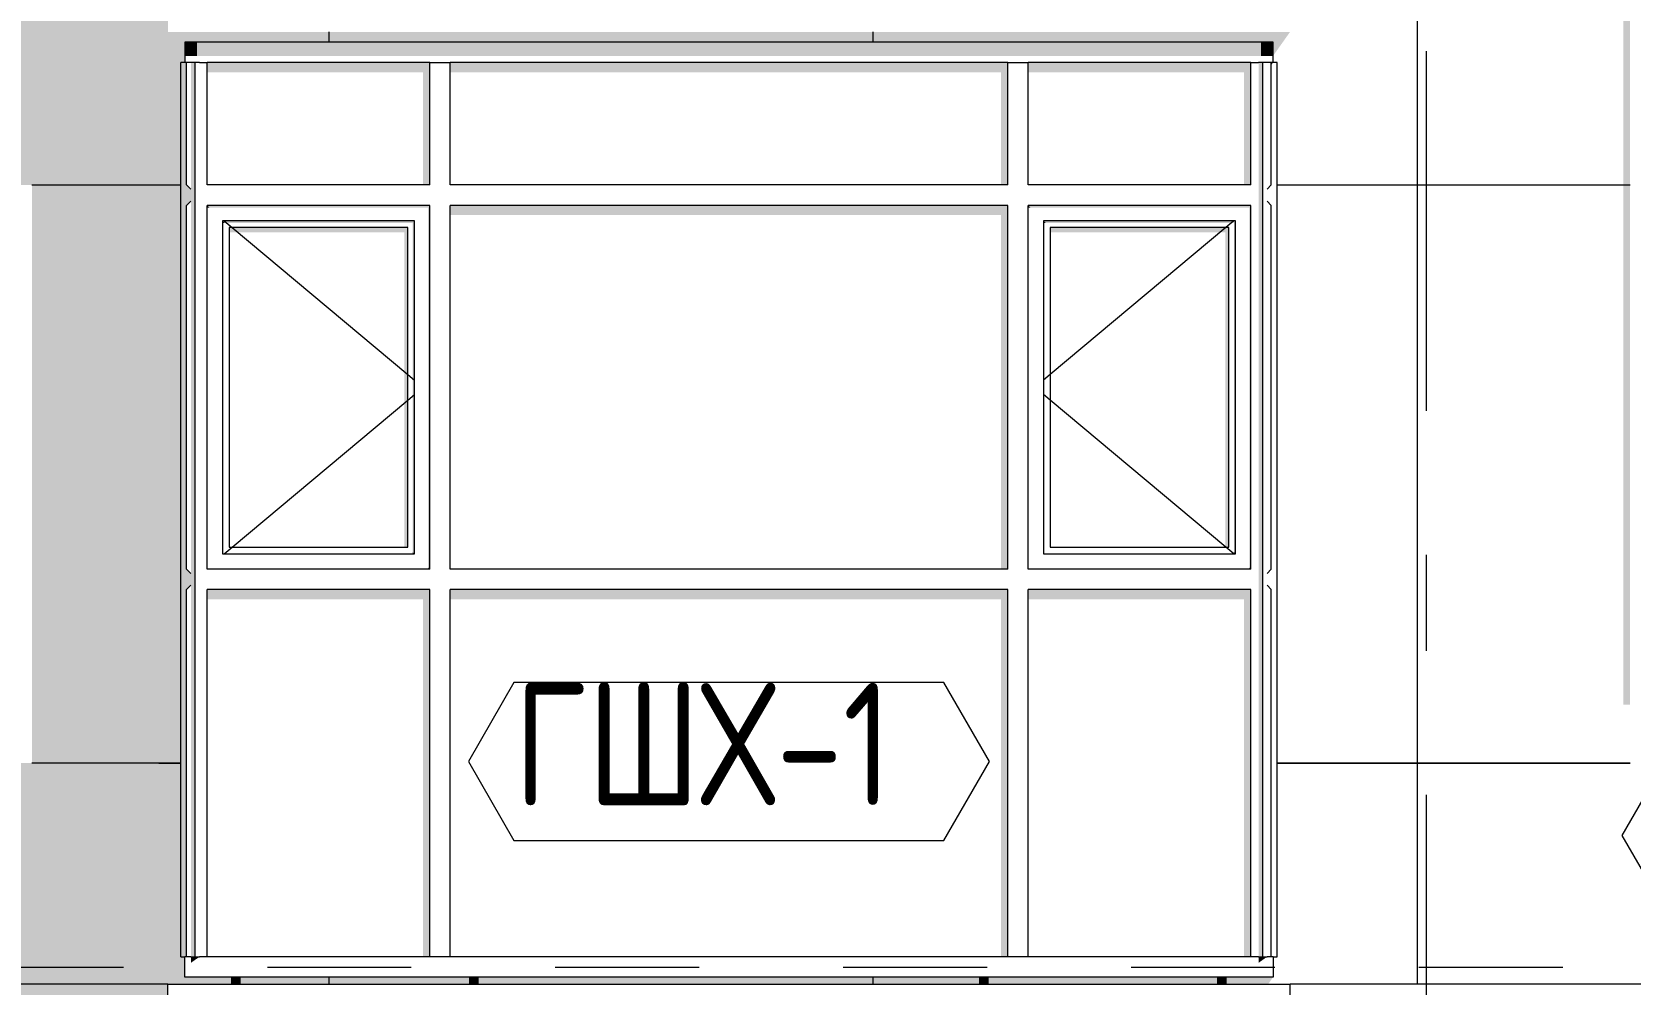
# Model space of a CAD drawing. Header units: millimetres. Extents: x 18162 to 7085488, y 72188 to 247925.
# Drawn here: x 4818840 to 4823540, y 88787 to 91587 of the extents above; entities that cross this region are included whole.
import ezdxf
from ezdxf.enums import TextEntityAlignment as Align

# ---------------------------------------------------------------- set-up
doc = ezdxf.new("R2010")
doc.units = ezdxf.units.MM
doc.header["$MEASUREMENT"] = 0
doc.linetypes.add('Dashed', pattern=[423.333333, 211.666667, -211.666667])
doc.linetypes.add('Double Dashed', pattern=[1093.611073, 529.166651, -211.666656, 141.111112, -211.666656])
for name, color, linetype in [('Finish - Wall', 7, 'Continuous'), ('Interior - Stair & Railing', 7, 'Continuous'), ('Structural - Bearing', 7, 'Continuous'), ('Structural - Grid', 7, 'Continuous')]:
    doc.layers.add(name, color=color, linetype=linetype)
doc.styles.add('GENERATED_STYLE_3', font='', dxfattribs={"width": 0.8})
doc.styles.get('GENERATED_STYLE_3').set_extended_font_data('ISOCPEUR MON')

# ---------------------------------------------------------------- blocks, each defined once
blk = doc.blocks.new('*X1968', base_point=(4860813, 82836.7))
at = {"layer": 'Structural - Bearing', "color": 8, "linetype": 'Continuous', "lineweight": 13}
for p, q in [((4822913, 91736.7), (4822913, 89436.7)), ((4819713, 91586.7), (4819713, 91556.7)), ((4821313, 91586.7), (4821313, 91556.7)), ((4818839.5, 91136.7), (4819213, 91136.7)), ((4819213, 91136.7), (4819277.1, 91136.7)), ((4822501.9, 91136.7), (4822913, 91136.7)), ((4822913, 91136.7), (4823539.5, 91136.7)), ((4819213, 89436.7), (4818839.5, 89436.7)), ((4819277.1, 89436.7), (4819213, 89436.7)), ((4819213, 89436.7), (4819277.1, 89436.7)), ((4822913, 89436.7), (4822501.9, 89436.7)), ((4822501.9, 89436.7), (4822913, 89436.7)), ((4822913, 89436.7), (4823539.5, 89436.7)), ((4822913, 89436.7), (4822913, 88836.7)), ((4823539.5, 89436.7), (4822913, 89436.7)), ((4822913, 88836.7), (4822913, 88786.7))]:
    blk.add_line(p, q, dxfattribs=at)
blk = doc.blocks.new('*X1972', base_point=(4860813, 82836.7))
at = {"layer": 'Structural - Bearing', "color": 8, "linetype": 'Continuous', "lineweight": 13}
blk.add_line((4819713, 88806.7), (4819713, 88786.7), dxfattribs=at)
blk = doc.blocks.new('*X1973', base_point=(4860813, 82836.7))
at = {"layer": 'Structural - Bearing', "color": 8, "linetype": 'Continuous', "lineweight": 13}
blk.add_line((4821313, 88806.7), (4821313, 88786.7), dxfattribs=at)
blk = doc.blocks.new('Label_72_3', base_point=(4824339.5, 88989.7))
at = {"color": 13, "linetype": 'Continuous', "lineweight": 13, "flags": 128}
blk.add_lwpolyline([(4823515.6, 89224), (4823649.7, 88991.7), (4825029.3, 88991.7), (4825163.4, 89224), (4825029.3, 89456.2), (4823649.7, 89456.2)], close=True, dxfattribs=at)
at = {"color": 13, "lineweight": 13, "insert": (4823649.7, 89455.5), "char_height": 360, "attachment_point": 1, "style": 'GENERATED_STYLE_3'}
blk.add_mtext('\\A1;{\\pql;\\pt0,253000;\\fISOCPEUR MON|b0|i0|c0|p0;\\W0.800000;Ц-16-3\\fISOCPEUR MON|b0|i0|c0|p0;\\W0.800000;\\A1{\\H.66x;\\S^  ;}\\fISOCPEUR MON|b0|i0|c0|p0;\\W0.800000;\\fISOCPEUR MON|b0|i0|c0|p0;\\W0.800000;\\A1{\\H.66x;\\S^  ;}\\fISOCPEUR MON|b0|i0|c0|p0;\\W0.800000; \\fISOCPEUR MON|b0|i0|c0|p0;\\W0.800000;\\fISOCPEUR MON|b0|i0|c0|p0;\\W0.800000;\\fISOCPEUR MON|b0|i0|c0|p0;\\W0.800000;\\fISOCPEUR MON|b0|i0|c0|p0;\\W0.800000;\\fISOCPEUR MON|b0|i0|c0|p0;\\W0.800000;\\fISOCPEUR MON|b0|i0|c0|p0;\\W0.800000;\\fISOCPEUR MON|b0|i0|c0|p0;\\W0.800000;\\fISOCPEUR MON|b0|i0|c0|p0;\\W0.800000;\\fISOCPEUR MON|b0|i0|c0|p0;\\W0.800000;\\fISOCPEUR MON|b0|i0|c0|p0;\\W0.800000;\\fISOCPEUR MON|b0|i0|c0|p0;\\W0.800000;\\fISOCPEUR MON|b0|i0|c0|p0;\\W0.800000;\\fISOCPEUR MON|b0|i0|c0|p0;\\W0.800000;\\fISOCPEUR MON|b0|i0|c0|p0;\\W0.800000;\\fISOCPEUR MON|b0|i0|c0|p0;\\W0.800000;\\fISOCPEUR MON|b0|i0|c0|p0;\\W0.800000;\\fISOCPEUR MON|b0|i0|c0|p0;\\W0.800000;\\fISOCPEUR MON|b0|i0|c0|p0;\\W0.800000;\\fISOCPEUR MON|b0|i0|c0|p0;\\W0.800000;\\fISOCPEUR MON|b0|i0|c0|p0;\\W0.800000;\\fISOCPEUR MON|b0|i0|c0|p0;\\W0.800000;\\fISOCPEUR MON|b0|i0|c0|p0;\\W0.800000;\\fISOCPEUR MON|b0|i0|c0|p0;\\W0.800000;\\fISOCPEUR MON|b0|i0|c0|p0;\\W0.800000;\\fISOCPEUR MON|b0|i0|c0|p0;\\W0.800000;\\fISOCPEUR MON|b0|i0|c0|p0;\\W0.800000;\\fISOCPEUR MON|b0|i0|c0|p0;\\W0.800000;\\fISOCPEUR MON|b0|i0|c0|p0;\\W0.800000;\\fISOCPEUR MON|b0|i0|c0|p0;\\W0.800000;\\fISOCPEUR MON|b0|i0|c0|p0;\\W0.800000;\\fISOCPEUR MON|b0|i0|c0|p0;\\W0.800000;\\fISOCPEUR MON|b0|i0|c0|p0;\\W0.800000;\\fISOCPEUR MON|b0|i0|c0|p0;\\W0.800000;\\fISOCPEUR MON|b0|i0|c0|p0;\\W0.800000;\\fISOCPEUR MON|b0|i0|c0|p0;\\W0.800000;\\fISOCPEUR MON|b0|i0|c0|p0;\\W0.800000;\\fISOCPEUR MON|b0|i0|c0|p0;\\W0.800000;\\fISOCPEUR MON|b0|i0|c0|p0;\\W0.800000;\\fISOCPEUR MON|b0|i0|c0|p0;\\W0.800000;\\fISOCPEUR MON|b0|i0|c0|p0;\\W0.800000;\\fISOCPEUR MON|b0|i0|c0|p0;\\W0.800000;\\fISOCPEUR MON|b0|i0|c0|p0;\\W0.800000;\\fISOCPEUR MON|b0|i0|c0|p0;\\W0.800000;}', dxfattribs=at)
blk = doc.blocks.new('Label_84_3', base_point=(4820889.5, 89206.7))
at = {"color": 13, "linetype": 'Continuous', "lineweight": 13, "flags": 128}
blk.add_lwpolyline([(4820123.1, 89440.9), (4820257.2, 89208.7), (4821521.8, 89208.7), (4821655.9, 89440.9), (4821521.8, 89673.2), (4820257.2, 89673.2)], close=True, dxfattribs=at)
at = {"color": 13, "lineweight": 13, "insert": (4820257.2, 89672.5), "char_height": 360, "attachment_point": 1, "style": 'GENERATED_STYLE_3'}
blk.add_mtext('\\A1;{\\pql;\\pt0,253000;\\fISOCPEUR MON|b0|i0|c0|p0;\\W0.800000;ГШХ-1\\fISOCPEUR MON|b0|i0|c0|p0;\\W0.800000;\\A1{\\H.66x;\\S^  ;}\\fISOCPEUR MON|b0|i0|c0|p0;\\W0.800000;\\fISOCPEUR MON|b0|i0|c0|p0;\\W0.800000;\\A1{\\H.66x;\\S^  ;}\\fISOCPEUR MON|b0|i0|c0|p0;\\W0.800000; \\fISOCPEUR MON|b0|i0|c0|p0;\\W0.800000;\\fISOCPEUR MON|b0|i0|c0|p0;\\W0.800000;\\fISOCPEUR MON|b0|i0|c0|p0;\\W0.800000;\\fISOCPEUR MON|b0|i0|c0|p0;\\W0.800000;\\fISOCPEUR MON|b0|i0|c0|p0;\\W0.800000;\\fISOCPEUR MON|b0|i0|c0|p0;\\W0.800000;\\fISOCPEUR MON|b0|i0|c0|p0;\\W0.800000;\\fISOCPEUR MON|b0|i0|c0|p0;\\W0.800000;\\fISOCPEUR MON|b0|i0|c0|p0;\\W0.800000;\\fISOCPEUR MON|b0|i0|c0|p0;\\W0.800000;\\fISOCPEUR MON|b0|i0|c0|p0;\\W0.800000;\\fISOCPEUR MON|b0|i0|c0|p0;\\W0.800000;\\fISOCPEUR MON|b0|i0|c0|p0;\\W0.800000;\\fISOCPEUR MON|b0|i0|c0|p0;\\W0.800000;\\fISOCPEUR MON|b0|i0|c0|p0;\\W0.800000;\\fISOCPEUR MON|b0|i0|c0|p0;\\W0.800000;\\fISOCPEUR MON|b0|i0|c0|p0;\\W0.800000;\\fISOCPEUR MON|b0|i0|c0|p0;\\W0.800000;\\fISOCPEUR MON|b0|i0|c0|p0;\\W0.800000;\\fISOCPEUR MON|b0|i0|c0|p0;\\W0.800000;\\fISOCPEUR MON|b0|i0|c0|p0;\\W0.800000;\\fISOCPEUR MON|b0|i0|c0|p0;\\W0.800000;\\fISOCPEUR MON|b0|i0|c0|p0;\\W0.800000;\\fISOCPEUR MON|b0|i0|c0|p0;\\W0.800000;\\fISOCPEUR MON|b0|i0|c0|p0;\\W0.800000;\\fISOCPEUR MON|b0|i0|c0|p0;\\W0.800000;\\fISOCPEUR MON|b0|i0|c0|p0;\\W0.800000;\\fISOCPEUR MON|b0|i0|c0|p0;\\W0.800000;\\fISOCPEUR MON|b0|i0|c0|p0;\\W0.800000;\\fISOCPEUR MON|b0|i0|c0|p0;\\W0.800000;\\fISOCPEUR MON|b0|i0|c0|p0;\\W0.800000;\\fISOCPEUR MON|b0|i0|c0|p0;\\W0.800000;\\fISOCPEUR MON|b0|i0|c0|p0;\\W0.800000;\\fISOCPEUR MON|b0|i0|c0|p0;\\W0.800000;\\fISOCPEUR MON|b0|i0|c0|p0;\\W0.800000;\\fISOCPEUR MON|b0|i0|c0|p0;\\W0.800000;\\fISOCPEUR MON|b0|i0|c0|p0;\\W0.800000;\\fISOCPEUR MON|b0|i0|c0|p0;\\W0.800000;\\fISOCPEUR MON|b0|i0|c0|p0;\\W0.800000;\\fISOCPEUR MON|b0|i0|c0|p0;\\W0.800000;\\fISOCPEUR MON|b0|i0|c0|p0;\\W0.800000;\\fISOCPEUR MON|b0|i0|c0|p0;\\W0.800000;\\fISOCPEUR MON|b0|i0|c0|p0;\\W0.800000;}', dxfattribs=at)
blk = doc.blocks.new('Standard grid marker[370]_3', base_point=(4822939.5, 142836.7))
at = {"layer": 'Structural - Grid', "color": 13, "linetype": 'Double Dashed', "lineweight": 13, "ltscale": 2}
blk.add_line((4822939.5, 141836.7), (4822939.5, 80336.7), dxfattribs=at)
at = {"layer": 'Structural - Grid', "color": 13, "lineweight": 13, "style": 'GENERATED_STYLE_3'}
blk.add_attdef('AC_MarkerText_1', text='', height=500, rotation=360, dxfattribs=at).set_placement((4822939.5, 78986.7), align=Align.TOP_CENTER)

msp = doc.modelspace()

# ---------------------------------------------------------------- hatches: boundary and pattern name
at = {"layer": 'Finish - Wall', "linetype": 'Continuous', "lineweight": 0}
for points in [[(4819289.5, 91556.7), (4819289.5, 91516), (4819324.5, 91516), (4819324.5, 91556.7)], [(4820039.5, 91556.7), (4819324.5, 91556.7), (4819324.5, 91516), (4820039.5, 91516)], [(4820039.5, 91556.7), (4820039.5, 91516), (4821739.5, 91516), (4821739.5, 91556.7)], [(4821739.5, 91516), (4822454.5, 91516), (4822454.5, 91556.7), (4821739.5, 91556.7)], [(4822489.5, 91556.7), (4822454.5, 91556.7), (4822454.5, 91516), (4822489.5, 91516)], [(4819277.1, 91496.7), (4819277.1, 91106.7), (4819319.5, 91106.7), (4819319.5, 91496.7), (4819307.1, 91496.7), (4819307.1, 91124.1), (4819294.5, 91136.7), (4819294.5, 91496.7)], [(4819354.5, 91468.4), (4819989.5, 91468.4), (4819989.5, 91136.7), (4820009.5, 91136.7), (4820009.5, 91496.7), (4819354.5, 91496.7)], [(4820069.5, 91468.4), (4821689.5, 91468.4), (4821689.5, 91136.7), (4821709.5, 91136.7), (4821709.5, 91496.7), (4820069.5, 91496.7)], [(4821769.5, 91496.7), (4821769.5, 91468.4), (4822404.5, 91468.4), (4822404.5, 91136.7), (4822424.5, 91136.7), (4822424.5, 91496.7)], [(4822447.1, 91106.7), (4822459.5, 91106.7), (4822459.5, 91496.7), (4822447.1, 91496.7)], [(4822484.5, 91496.7), (4822484.5, 91489.6), (4822489.5, 91496.7)], [(4822484.5, 91136.7), (4822471.9, 91124.1), (4822478.2, 91127.8)], [(4822447.1, 89976.7), (4822459.5, 89976.7), (4822459.5, 91106.7), (4822447.1, 91106.7)], [(4819361.6, 91069.6), (4819354.5, 91076.7), (4819354.5, 91069.6)], [(4819354.5, 91076.7), (4819361.6, 91069.6), (4820002.4, 91069.6), (4820009.5, 91076.7)], [(4820009.5, 91076.7), (4820002.4, 91069.6), (4820004.5, 91069.6), (4820004.5, 90011.7), (4820009.5, 90006.7)], [(4820069.5, 91076.7), (4820069.5, 91048.4), (4821689.5, 91048.4), (4821689.5, 90006.7), (4821709.5, 90006.7), (4821709.5, 91076.7)], [(4821776.6, 91069.6), (4821769.5, 91076.7), (4821769.5, 91069.6)], [(4822424.5, 91076.7), (4821769.5, 91076.7), (4821776.6, 91069.6), (4822417.4, 91069.6)], [(4822424.5, 91076.7), (4822417.4, 91069.6), (4822419.5, 91069.6), (4822419.5, 90011.7), (4822424.5, 90006.7)], [(4819399.5, 91031.7), (4819399.5, 91024.6), (4819406.6, 91024.6)], [(4819399.5, 91031.7), (4819406.6, 91024.6), (4819957.4, 91024.6), (4819964.5, 91031.7)], [(4819419.5, 90997.5), (4819934.5, 90997.5), (4819934.5, 90071.7), (4819944.5, 90071.7), (4819944.5, 91011.7), (4819419.5, 91011.7)], [(4819964.5, 91031.7), (4819957.4, 91024.6), (4819959.5, 91024.6), (4819959.5, 90056.7), (4819964.5, 90051.7)], [(4821814.5, 91031.7), (4821814.5, 91024.6), (4821821.6, 91024.6)], [(4821814.5, 91031.7), (4821821.6, 91024.6), (4822372.4, 91024.6), (4822379.5, 91031.7)], [(4822359.5, 91011.7), (4821834.5, 91011.7), (4821834.5, 90997.5), (4822349.5, 90997.5), (4822349.5, 90071.7), (4822359.5, 90071.7)], [(4822379.5, 91031.7), (4822372.4, 91024.6), (4822374.5, 91024.6), (4822374.5, 90056.7), (4822379.5, 90051.7)], [(4819959.5, 90051.7), (4819964.5, 90051.7), (4819959.5, 90056.7)], [(4822374.5, 90051.7), (4822379.5, 90051.7), (4822374.5, 90056.7)], [(4820004.5, 90006.7), (4820009.5, 90006.7), (4820004.5, 90011.7)], [(4822419.5, 90006.7), (4822424.5, 90006.7), (4822419.5, 90011.7)], [(4822471.9, 89994.1), (4822478.2, 89997.8), (4822484.5, 90006.7)], [(4819277.1, 88866.7), (4819294.5, 88866.7), (4819294.5, 89946.7), (4819307.1, 89959.3), (4819307.1, 88866.7), (4819319.5, 88866.7), (4819319.5, 89976.7), (4819277.1, 89976.7)], [(4822447.1, 88866.7), (4822459.5, 88866.7), (4822459.5, 89976.7), (4822447.1, 89976.7)], [(4819354.5, 89918.4), (4819989.5, 89918.4), (4819989.5, 88866.7), (4820009.5, 88866.7), (4820009.5, 89946.7), (4819354.5, 89946.7)], [(4820069.5, 89918.4), (4821689.5, 89918.4), (4821689.5, 88866.7), (4821709.5, 88866.7), (4821709.5, 89946.7), (4820069.5, 89946.7)], [(4821769.5, 89946.7), (4821769.5, 89918.4), (4822404.5, 89918.4), (4822404.5, 88866.7), (4822424.5, 88866.7), (4822424.5, 89946.7)], [(4819307.1, 88849.1), (4819324.5, 88861.4), (4819324.5, 88866.7), (4819307.1, 88866.7)], [(4819324.5, 88866.7), (4819324.5, 88861.4), (4819331.9, 88866.7)], [(4822447.1, 88866.7), (4822447.1, 88849.1), (4822454.5, 88854.4), (4822454.5, 88866.7)], [(4822471.9, 88866.7), (4822454.5, 88866.7), (4822454.5, 88854.4)]]:
    msp.add_hatch(color=49, dxfattribs=at).paths.add_polyline_path(points)
h = msp.add_hatch(color=49, dxfattribs=at)
h.paths.add_polyline_path([(4819277.1, 91106.7), (4819277.1, 89976.7), (4819319.5, 89976.7), (4819319.5, 91106.7)])
h.paths.add_polyline_path([(4819294.5, 90006.7), (4819294.5, 91076.7), (4819307.1, 91089.3), (4819307.1, 89994.1)], flags=0)
at = {"layer": 'Interior - Stair & Railing', "linetype": 'Continuous', "lineweight": 0}
for points in [[(4819427.5, 88806.7), (4819427.5, 88786.7), (4819427.7, 88786.7), (4819427.7, 88806.7)], [(4819427.7, 88806.7), (4819427.7, 88786.7), (4819428.2, 88786.7), (4819428.2, 88806.7)], [(4819429.1, 88806.7), (4819428.2, 88806.7), (4819428.2, 88786.7), (4819429.1, 88786.7)], [(4819430.3, 88806.7), (4819429.1, 88806.7), (4819429.1, 88786.7), (4819430.3, 88786.7)], [(4819431.8, 88806.7), (4819430.3, 88806.7), (4819430.3, 88786.7), (4819431.8, 88786.7)], [(4819433.5, 88806.7), (4819431.8, 88806.7), (4819431.8, 88786.7), (4819433.5, 88786.7)], [(4819435.4, 88806.7), (4819433.5, 88806.7), (4819433.5, 88786.7), (4819435.4, 88786.7)], [(4819437.4, 88806.7), (4819435.4, 88806.7), (4819435.4, 88786.7), (4819437.4, 88786.7)], [(4819439.5, 88806.7), (4819437.4, 88806.7), (4819437.4, 88786.7), (4819439.5, 88786.7)], [(4819441.6, 88806.7), (4819439.5, 88806.7), (4819439.5, 88786.7), (4819441.6, 88786.7)], [(4819443.6, 88806.7), (4819441.6, 88806.7), (4819441.6, 88786.7), (4819443.6, 88786.7)], [(4819445.5, 88806.7), (4819443.6, 88806.7), (4819443.6, 88786.7), (4819445.5, 88786.7)], [(4819447.2, 88806.7), (4819445.5, 88806.7), (4819445.5, 88786.7), (4819447.2, 88786.7)], [(4819448.7, 88806.7), (4819447.2, 88806.7), (4819447.2, 88786.7), (4819448.7, 88786.7)], [(4819449.9, 88806.7), (4819448.7, 88806.7), (4819448.7, 88786.7), (4819449.9, 88786.7)], [(4819450.8, 88806.7), (4819449.9, 88806.7), (4819449.9, 88786.7), (4819450.8, 88786.7)], [(4819450.8, 88786.7), (4819451.3, 88786.7), (4819451.3, 88806.7), (4819450.8, 88806.7)], [(4819451.3, 88806.7), (4819451.3, 88786.7), (4819451.5, 88786.7), (4819451.5, 88806.7)], [(4820127.5, 88786.7), (4820127.7, 88786.7), (4820127.7, 88806.7), (4820127.5, 88806.7)], [(4820127.7, 88806.7), (4820127.7, 88786.7), (4820128.2, 88786.7), (4820128.2, 88806.7)], [(4820129.1, 88806.7), (4820128.2, 88806.7), (4820128.2, 88786.7), (4820129.1, 88786.7)], [(4820130.3, 88806.7), (4820129.1, 88806.7), (4820129.1, 88786.7), (4820130.3, 88786.7)], [(4820131.8, 88806.7), (4820130.3, 88806.7), (4820130.3, 88786.7), (4820131.8, 88786.7)], [(4820133.5, 88806.7), (4820131.8, 88806.7), (4820131.8, 88786.7), (4820133.5, 88786.7)], [(4820135.4, 88806.7), (4820133.5, 88806.7), (4820133.5, 88786.7), (4820135.4, 88786.7)], [(4820137.4, 88806.7), (4820135.4, 88806.7), (4820135.4, 88786.7), (4820137.4, 88786.7)], [(4820139.5, 88806.7), (4820137.4, 88806.7), (4820137.4, 88786.7), (4820139.5, 88786.7)], [(4820141.6, 88806.7), (4820139.5, 88806.7), (4820139.5, 88786.7), (4820141.6, 88786.7)], [(4820143.6, 88806.7), (4820141.6, 88806.7), (4820141.6, 88786.7), (4820143.6, 88786.7)], [(4820145.5, 88806.7), (4820143.6, 88806.7), (4820143.6, 88786.7), (4820145.5, 88786.7)], [(4820147.2, 88806.7), (4820145.5, 88806.7), (4820145.5, 88786.7), (4820147.2, 88786.7)], [(4820148.7, 88806.7), (4820147.2, 88806.7), (4820147.2, 88786.7), (4820148.7, 88786.7)], [(4820149.9, 88806.7), (4820148.7, 88806.7), (4820148.7, 88786.7), (4820149.9, 88786.7)], [(4820150.8, 88806.7), (4820149.9, 88806.7), (4820149.9, 88786.7), (4820150.8, 88786.7)], [(4820150.8, 88806.7), (4820150.8, 88786.7), (4820151.3, 88786.7), (4820151.3, 88806.7)], [(4820151.3, 88806.7), (4820151.3, 88786.7), (4820151.5, 88786.7), (4820151.5, 88806.7)], [(4821627.5, 88806.7), (4821627.5, 88786.7), (4821627.7, 88786.7), (4821627.7, 88806.7)], [(4821627.7, 88806.7), (4821627.7, 88786.7), (4821628.2, 88786.7), (4821628.2, 88806.7)], [(4821629.1, 88806.7), (4821628.2, 88806.7), (4821628.2, 88786.7), (4821629.1, 88786.7)], [(4821630.3, 88806.7), (4821629.1, 88806.7), (4821629.1, 88786.7), (4821630.3, 88786.7)], [(4821631.8, 88806.7), (4821630.3, 88806.7), (4821630.3, 88786.7), (4821631.8, 88786.7)], [(4821633.5, 88806.7), (4821631.8, 88806.7), (4821631.8, 88786.7), (4821633.5, 88786.7)], [(4821635.4, 88806.7), (4821633.5, 88806.7), (4821633.5, 88786.7), (4821635.4, 88786.7)], [(4821637.4, 88806.7), (4821635.4, 88806.7), (4821635.4, 88786.7), (4821637.4, 88786.7)], [(4821639.5, 88806.7), (4821637.4, 88806.7), (4821637.4, 88786.7), (4821639.5, 88786.7)], [(4821641.6, 88806.7), (4821639.5, 88806.7), (4821639.5, 88786.7), (4821641.6, 88786.7)], [(4821643.6, 88806.7), (4821641.6, 88806.7), (4821641.6, 88786.7), (4821643.6, 88786.7)], [(4821645.5, 88806.7), (4821643.6, 88806.7), (4821643.6, 88786.7), (4821645.5, 88786.7)], [(4821647.2, 88806.7), (4821645.5, 88806.7), (4821645.5, 88786.7), (4821647.2, 88786.7)], [(4821648.7, 88806.7), (4821647.2, 88806.7), (4821647.2, 88786.7), (4821648.7, 88786.7)], [(4821649.9, 88806.7), (4821648.7, 88806.7), (4821648.7, 88786.7), (4821649.9, 88786.7)], [(4821650.8, 88806.7), (4821649.9, 88806.7), (4821649.9, 88786.7), (4821650.8, 88786.7)], [(4821650.8, 88806.7), (4821650.8, 88786.7), (4821651.3, 88786.7), (4821651.3, 88806.7)], [(4821651.3, 88806.7), (4821651.3, 88786.7), (4821651.5, 88786.7), (4821651.5, 88806.7)], [(4822327.5, 88806.7), (4822327.5, 88786.7), (4822327.7, 88786.7), (4822327.7, 88806.7)], [(4822327.7, 88806.7), (4822327.7, 88786.7), (4822328.2, 88786.7), (4822328.2, 88806.7)], [(4822329.1, 88806.7), (4822328.2, 88806.7), (4822328.2, 88786.7), (4822329.1, 88786.7)], [(4822330.3, 88806.7), (4822329.1, 88806.7), (4822329.1, 88786.7), (4822330.3, 88786.7)], [(4822331.8, 88806.7), (4822330.3, 88806.7), (4822330.3, 88786.7), (4822331.8, 88786.7)], [(4822333.5, 88806.7), (4822331.8, 88806.7), (4822331.8, 88786.7), (4822333.5, 88786.7)], [(4822335.4, 88806.7), (4822333.5, 88806.7), (4822333.5, 88786.7), (4822335.4, 88786.7)], [(4822337.4, 88806.7), (4822335.4, 88806.7), (4822335.4, 88786.7), (4822337.4, 88786.7)], [(4822339.5, 88806.7), (4822337.4, 88806.7), (4822337.4, 88786.7), (4822339.5, 88786.7)], [(4822341.6, 88806.7), (4822339.5, 88806.7), (4822339.5, 88786.7), (4822341.6, 88786.7)], [(4822343.6, 88806.7), (4822341.6, 88806.7), (4822341.6, 88786.7), (4822343.6, 88786.7)], [(4822345.5, 88806.7), (4822343.6, 88806.7), (4822343.6, 88786.7), (4822345.5, 88786.7)], [(4822347.2, 88806.7), (4822345.5, 88806.7), (4822345.5, 88786.7), (4822347.2, 88786.7)], [(4822348.7, 88806.7), (4822347.2, 88806.7), (4822347.2, 88786.7), (4822348.7, 88786.7)], [(4822349.9, 88806.7), (4822348.7, 88806.7), (4822348.7, 88786.7), (4822349.9, 88786.7)], [(4822350.8, 88806.7), (4822349.9, 88806.7), (4822349.9, 88786.7), (4822350.8, 88786.7)], [(4822350.8, 88806.7), (4822350.8, 88786.7), (4822351.3, 88786.7), (4822351.3, 88806.7)], [(4822351.3, 88806.7), (4822351.3, 88786.7), (4822351.5, 88786.7), (4822351.5, 88806.7)]]:
    msp.add_hatch(color=49, dxfattribs=at).paths.add_polyline_path(points)
at = {"layer": 'Structural - Bearing', "linetype": 'Continuous', "lineweight": 0}
for points in [[(4817994.5, 91168.2), (4818007.1, 91155.6), (4818007.1, 91136.7), (4818839.5, 91136.7), (4818839.5, 89436.7), (4817994.5, 89436.7), (4817994.5, 89298.2), (4818007.1, 89285.6), (4818007.1, 89256), (4817994.5, 89238.2), (4817994.5, 88786.7), (4819427.5, 88786.7), (4819427.5, 88806.7), (4819289.5, 88806.7), (4819289.5, 88866.7), (4819277.1, 88866.7), (4819277.1, 91496.7), (4819289.5, 91496.7), (4819289.5, 91556.7), (4822489.5, 91556.7), (4822489.5, 91516), (4822539.5, 91586.7), (4819239.5, 91586.7), (4819239.5, 91736.7), (4817994.5, 91736.7)], [(4823519.5, 91736.7), (4823519.5, 89608.4), (4823539.5, 89608.4), (4823539.5, 91736.7)], [(4818194.5, 88786.7), (4818194.5, 88586.7), (4819239.5, 88586.7), (4819239.5, 88786.7)], [(4820127.5, 88806.7), (4819451.5, 88806.7), (4819451.5, 88786.7), (4820127.5, 88786.7)], [(4820151.5, 88806.7), (4820151.5, 88786.7), (4821627.5, 88786.7), (4821627.5, 88806.7)], [(4822327.5, 88806.7), (4821651.5, 88806.7), (4821651.5, 88786.7), (4822327.5, 88786.7)], [(4822489.5, 88806.7), (4822351.5, 88806.7), (4822351.5, 88786.7), (4822475.4, 88786.7)]]:
    msp.add_hatch(color=49, dxfattribs=at).paths.add_polyline_path(points)

# ---------------------------------------------------------------- linework, layer by layer
at = {"color": 8, "linetype": 'Dashed', "lineweight": 13, "ltscale": 2}
msp.add_line((4805138.5, 88836.7), (4846132, 88836.7), dxfattribs=at)
at = {"layer": 'Finish - Wall', "color": 7, "linetype": 'Continuous', "lineweight": 9}
for p, q in [((4819289.5, 91556.7), (4819289.5, 91496.7)), ((4819324.5, 91556.7), (4819289.5, 91556.7)), ((4820039.5, 91556.7), (4819324.5, 91556.7)), ((4821739.5, 91556.7), (4820039.5, 91556.7)), ((4822454.5, 91556.7), (4821739.5, 91556.7)), ((4822489.5, 91556.7), (4822454.5, 91556.7)), ((4822489.5, 91496.7), (4822489.5, 91556.7)), ((4819289.5, 91496.7), (4819277.1, 91496.7)), ((4819277.1, 91106.7), (4819277.1, 91496.7)), ((4819294.5, 91496.7), (4819289.5, 91496.7)), ((4819307.1, 91496.7), (4819294.5, 91496.7)), ((4819294.5, 91136.7), (4819294.5, 91496.7)), ((4819319.5, 91496.7), (4819307.1, 91496.7)), ((4819331.9, 91496.7), (4819319.5, 91496.7)), ((4819319.5, 91106.7), (4819319.5, 91496.7)), ((4819331.9, 91496.7), (4819354.5, 91496.7)), ((4820009.5, 91496.7), (4819354.5, 91496.7)), ((4819354.5, 91136.7), (4819354.5, 91496.7)), ((4820009.5, 91496.7), (4820069.5, 91496.7)), ((4820009.5, 91136.7), (4820009.5, 91496.7)), ((4821709.5, 91496.7), (4820069.5, 91496.7)), ((4820069.5, 91136.7), (4820069.5, 91496.7)), ((4821709.5, 91496.7), (4821769.5, 91496.7)), ((4821709.5, 91136.7), (4821709.5, 91496.7)), ((4822424.5, 91496.7), (4821769.5, 91496.7)), ((4821769.5, 91136.7), (4821769.5, 91496.7)), ((4822424.5, 91496.7), (4822447.1, 91496.7)), ((4822424.5, 91136.7), (4822424.5, 91496.7)), ((4822459.5, 91496.7), (4822447.1, 91496.7)), ((4822471.9, 91496.7), (4822459.5, 91496.7)), ((4822459.5, 91106.7), (4822459.5, 91496.7)), ((4822484.5, 91496.7), (4822471.9, 91496.7)), ((4822489.5, 91496.7), (4822484.5, 91496.7)), ((4822484.5, 91136.7), (4822484.5, 91496.7)), ((4822501.9, 91496.7), (4822489.5, 91496.7)), ((4822501.9, 91106.7), (4822501.9, 91496.7)), ((4819307.1, 91124.1), (4819294.5, 91136.7)), ((4820009.5, 91136.7), (4819354.5, 91136.7)), ((4821709.5, 91136.7), (4820069.5, 91136.7)), ((4822424.5, 91136.7), (4821769.5, 91136.7)), ((4822484.5, 91136.7), (4822471.9, 91124.1)), ((4819277.1, 89976.7), (4819277.1, 91106.7)), ((4819294.5, 91076.7), (4819307.1, 91089.3)), ((4819319.5, 89976.7), (4819319.5, 91106.7)), ((4822459.5, 89976.7), (4822459.5, 91106.7)), ((4822471.9, 91089.3), (4822484.5, 91076.7)), ((4822501.9, 89976.7), (4822501.9, 91106.7)), ((4819294.5, 90006.7), (4819294.5, 91076.7)), ((4819354.5, 90006.7), (4819354.5, 91076.7)), ((4820009.5, 91076.7), (4819354.5, 91076.7)), ((4820009.5, 90006.7), (4820009.5, 91076.7)), ((4820069.5, 90006.7), (4820069.5, 91076.7)), ((4821709.5, 91076.7), (4820069.5, 91076.7)), ((4821709.5, 90006.7), (4821709.5, 91076.7)), ((4821769.5, 90006.7), (4821769.5, 91076.7)), ((4822424.5, 91076.7), (4821769.5, 91076.7)), ((4822424.5, 90006.7), (4822424.5, 91076.7)), ((4822484.5, 90006.7), (4822484.5, 91076.7)), ((4819399.5, 91031.7), (4819399.5, 90051.7)), ((4819964.5, 91031.7), (4819399.5, 91031.7)), ((4819404.4, 91031.7), (4819428.3, 91011.7)), ((4819944.5, 91011.7), (4819419.5, 91011.7)), ((4819419.5, 91011.7), (4819419.5, 90071.7)), ((4819428.3, 91011.7), (4819944.5, 90579.4)), ((4819944.5, 90071.7), (4819944.5, 91011.7)), ((4819964.5, 90051.7), (4819964.5, 91031.7)), ((4821814.5, 91031.7), (4821814.5, 90051.7)), ((4822379.5, 91031.7), (4821814.5, 91031.7)), ((4822359.5, 91011.7), (4821834.5, 91011.7)), ((4822350.8, 91011.7), (4821834.5, 90579.4)), ((4821834.5, 91011.7), (4821834.5, 90071.7)), ((4822374.7, 91031.7), (4822350.8, 91011.7)), ((4822359.5, 90071.7), (4822359.5, 91011.7)), ((4822379.5, 90051.7), (4822379.5, 91031.7)), ((4819944.5, 90579.4), (4819964.5, 90562.6)), ((4821834.5, 90579.4), (4821814.5, 90562.6)), ((4819428.3, 90071.7), (4819944.5, 90504)), ((4819944.5, 90504), (4819964.5, 90520.7)), ((4821834.5, 90504), (4821814.5, 90520.7)), ((4822350.8, 90071.7), (4821834.5, 90504)), ((4819404.4, 90051.7), (4819428.3, 90071.7)), ((4819419.5, 90071.7), (4819944.5, 90071.7)), ((4821834.5, 90071.7), (4822359.5, 90071.7)), ((4822374.7, 90051.7), (4822350.8, 90071.7)), ((4819307.1, 89994.1), (4819294.5, 90006.7)), ((4820009.5, 90006.7), (4819354.5, 90006.7)), ((4819399.5, 90051.7), (4819964.5, 90051.7)), ((4821709.5, 90006.7), (4820069.5, 90006.7)), ((4822424.5, 90006.7), (4821769.5, 90006.7)), ((4821814.5, 90051.7), (4822379.5, 90051.7)), ((4822484.5, 90006.7), (4822471.9, 89994.1)), ((4819277.1, 88866.7), (4819277.1, 89976.7)), ((4819294.5, 89946.7), (4819307.1, 89959.3)), ((4819319.5, 88866.7), (4819319.5, 89976.7)), ((4822459.5, 88866.7), (4822459.5, 89976.7)), ((4822471.9, 89959.3), (4822484.5, 89946.7)), ((4822501.9, 88866.7), (4822501.9, 89976.7)), ((4819294.5, 88866.7), (4819294.5, 89946.7)), ((4819354.5, 88866.7), (4819354.5, 89946.7)), ((4820009.5, 89946.7), (4819354.5, 89946.7)), ((4820009.5, 88866.7), (4820009.5, 89946.7)), ((4820069.5, 88866.7), (4820069.5, 89946.7)), ((4821709.5, 89946.7), (4820069.5, 89946.7)), ((4821709.5, 88866.7), (4821709.5, 89946.7)), ((4821769.5, 88866.7), (4821769.5, 89946.7)), ((4822424.5, 89946.7), (4821769.5, 89946.7)), ((4822424.5, 88866.7), (4822424.5, 89946.7)), ((4822484.5, 88866.7), (4822484.5, 89946.7)), ((4819277.1, 88866.7), (4819289.5, 88866.7)), ((4819289.5, 88806.7), (4819289.5, 88866.7)), ((4819294.5, 88866.7), (4819289.5, 88866.7)), ((4819307.1, 88866.7), (4819294.5, 88866.7)), ((4819307.1, 88866.7), (4819319.5, 88866.7)), ((4819319.5, 88866.7), (4819331.9, 88866.7)), ((4819354.5, 88866.7), (4819331.9, 88866.7)), ((4820009.5, 88866.7), (4819354.5, 88866.7)), ((4820069.5, 88866.7), (4820009.5, 88866.7)), ((4821709.5, 88866.7), (4820069.5, 88866.7)), ((4821769.5, 88866.7), (4821709.5, 88866.7)), ((4822424.5, 88866.7), (4821769.5, 88866.7)), ((4822447.1, 88866.7), (4822424.5, 88866.7)), ((4822447.1, 88866.7), (4822459.5, 88866.7)), ((4822459.5, 88866.7), (4822471.9, 88866.7)), ((4822484.5, 88866.7), (4822471.9, 88866.7)), ((4822489.5, 88866.7), (4822484.5, 88866.7)), ((4822489.5, 88866.7), (4822489.5, 88806.7)), ((4822489.5, 88866.7), (4822501.9, 88866.7)), ((4819324.5, 88806.7), (4819289.5, 88806.7)), ((4820039.5, 88806.7), (4819324.5, 88806.7)), ((4821739.5, 88806.7), (4820039.5, 88806.7)), ((4822454.5, 88806.7), (4821739.5, 88806.7)), ((4822489.5, 88806.7), (4822454.5, 88806.7))]:
    msp.add_line(p, q, dxfattribs=at)
at = {"layer": 'Interior - Stair & Railing', "color": 7, "linetype": 'Continuous', "lineweight": 9}
for p, q in [((4819427.5, 88786.7), (4819427.5, 88806.7)), ((4819451.5, 88786.7), (4819451.5, 88806.7)), ((4820127.5, 88786.7), (4820127.5, 88806.7)), ((4820151.5, 88786.7), (4820151.5, 88806.7)), ((4821627.5, 88786.7), (4821627.5, 88806.7)), ((4821651.5, 88786.7), (4821651.5, 88806.7)), ((4822327.5, 88786.7), (4822327.5, 88806.7)), ((4822351.5, 88786.7), (4822351.5, 88806.7))]:
    msp.add_line(p, q, dxfattribs=at)
at = {"layer": 'Structural - Bearing', "color": 7, "linetype": 'Continuous', "lineweight": 13}
for p, q in [((4819239.5, 88786.7), (4813139.9, 88786.7)), ((4819239.5, 88586.7), (4819239.5, 88786.7)), ((4819239.5, 88786.7), (4822539.5, 88786.7)), ((4829839.5, 88786.7), (4822539.5, 88786.7)), ((4822539.5, 88586.7), (4822539.5, 88786.7))]:
    msp.add_line(p, q, dxfattribs=at)

# ---------------------------------------------------------------- block references
at = {"color": 12, "linetype": 'Continuous', "lineweight": 13}
for name, p in [('Label_84_3', (4820889.5, 89206.7)), ('Label_72_3', (4824339.5, 88989.7))]:
    msp.add_blockref(name, p, dxfattribs=at)
at = {"layer": 'Structural - Bearing', "lineweight": 0}
for name in ['*X1968', '*X1972', '*X1973']:
    msp.add_blockref(name, (4860813, 82836.7), dxfattribs=at)
at = {"layer": 'Structural - Grid', "color": 13, "linetype": 'Continuous', "lineweight": 13}
msp.add_blockref('Standard grid marker[370]_3', (4822939.5, 142836.7), dxfattribs=at)

doc.saveas('drawing.dxf')
